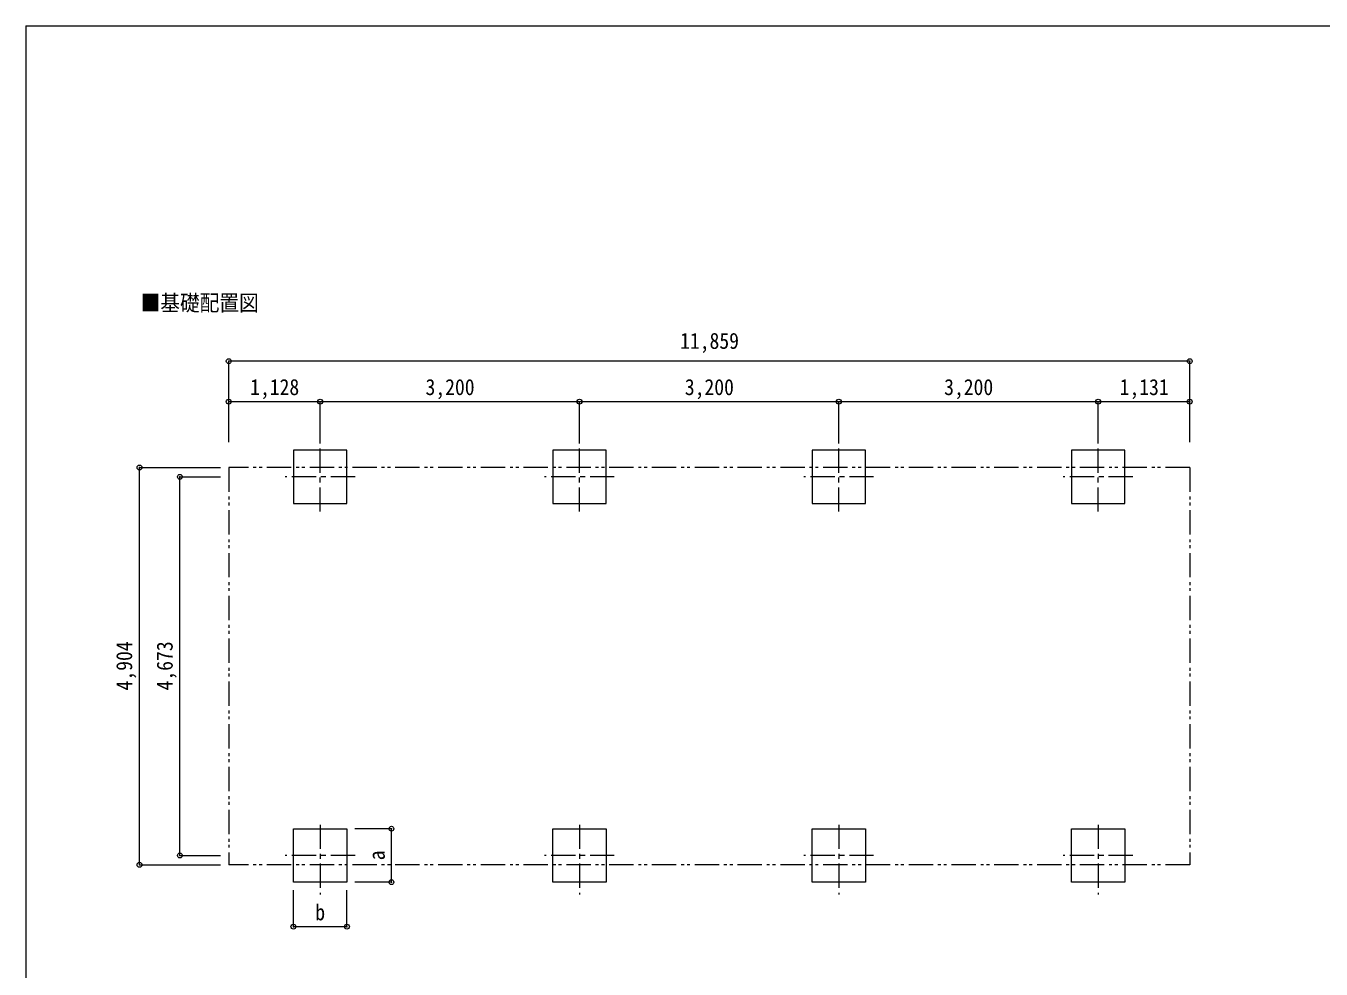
# Model space of a CAD drawing. Units: millimetres at full size, sheet at 1:60. Extents: x -16864 to 16864, y -11640 to 11640.
# Drawn here: x -16864 to -881, y 0 to 11640 of the extents above; entities that cross this region are included whole.
import ezdxf
from ezdxf.enums import TextEntityAlignment as Align

# ---------------------------------------------------------------- set-up
doc = ezdxf.new("R2010")
doc.units = ezdxf.units.MM
doc.header["$LTSCALE"] = 60
doc.header["$PDMODE"] = 32
doc.header["$PDSIZE"] = 60
doc.linetypes.add('CHAIN1', pattern=[8, 5, -1, 1, -1])
doc.linetypes.add('DOUBLE_CHAIN1', pattern=[8.8, 5, -1, 0.6, -0.6, 0.6, -1])
for name, color, linetype, lineweight in [('1-2', 134, 'Continuous', 9), ('1-8', 6, 'Continuous', 9), ('1-A', 4, 'CHAIN1', 9), ('F-0', 7, 'Continuous', 9)]:
    doc.layers.add(name, color=color, linetype=linetype, lineweight=lineweight)
doc.layers.add('1-7', color=7, linetype='Continuous')
doc.styles.add('ＭＳ ゴシック', font='')
doc.styles.get('ＭＳ ゴシック').set_extended_font_data('MS Gothic')

msp = doc.modelspace()

# ---------------------------------------------------------------- linework, layer by layer
at = {"layer": '1-2', "color": 6}
for p, q in [((-2502.08, 7502.34), (-14361.08, 7502.34)), ((-13233.08, 7002.34), (-14361.08, 7002.34)), ((-10033.08, 7002.34), (-13233.08, 7002.34)), ((-6833.08, 7002.34), (-10033.08, 7002.34)), ((-3633.08, 7002.34), (-6833.08, 7002.34)), ((-2502.08, 7002.34), (-3633.08, 7002.34))]:
    msp.add_line(p, q, dxfattribs=at)
at = {"layer": '1-8'}
for p, q in [((-14361.08, 6504.34), (-14361.08, 7502.34)), ((-2502.08, 6504.34), (-2502.08, 7502.34)), ((-13233.08, 6504.34), (-13233.08, 7002.34)), ((-10033.08, 6504.34), (-10033.08, 7002.34)), ((-6833.08, 6504.34), (-6833.08, 7002.34)), ((-3633.08, 6504.34), (-3633.08, 7002.34)), ((-15463.06, 6190.84), (-14463.42, 6190.84)), ((-15463.06, 1286.84), (-15463.06, 6190.84)), ((-14963.42, 6075.34), (-14463.42, 6075.34)), ((-14963.42, 1402.34), (-14963.42, 6075.34)), ((-12353.89, 1732.34), (-12803.89, 1732.34)), ((-12353.89, 1072.34), (-12353.89, 1732.34)), ((-15463.06, 1286.84), (-14463.42, 1286.84)), ((-14963.42, 1402.34), (-14463.42, 1402.34)), ((-13562.94, 523.34), (-13562.94, 973.34)), ((-12902.89, 523.34), (-12902.89, 973.34)), ((-12353.89, 1072.34), (-12803.89, 1072.34)), ((-12902.89, 523.34), (-13562.94, 523.34))]:
    msp.add_line(p, q, dxfattribs=at)
for p in [(-14361.08, 7502.34), (-2502.08, 7502.34), (-14361.08, 7002.34), (-13233.08, 7002.34), (-10033.08, 7002.34), (-6833.08, 7002.34), (-3633.08, 7002.34), (-2502.08, 7002.34), (-15463.06, 6190.84), (-14963.42, 6075.34), (-12353.89, 1732.34), (-15463.06, 1286.84), (-14963.42, 1402.34), (-12353.89, 1072.34), (-13562.94, 523.34), (-12902.89, 523.34)]:
    msp.add_point(p, dxfattribs=at)
at = {"layer": '1-A'}
for p, q in [((-13232.94, 5645.34), (-13232.94, 6505.34)), ((-10032.94, 5645.34), (-10032.94, 6505.34)), ((-6832.94, 5645.34), (-6832.94, 6505.34)), ((-3632.94, 5645.34), (-3632.94, 6505.34)), ((-12802.89, 6075.34), (-13662.94, 6075.34)), ((-9602.89, 6075.34), (-10462.94, 6075.34)), ((-6402.89, 6075.34), (-7262.94, 6075.34)), ((-3202.89, 6075.34), (-4062.94, 6075.34)), ((-13232.94, 1782.34), (-13232.94, 922.34)), ((-10032.94, 1782.34), (-10032.94, 922.34)), ((-6832.94, 1782.34), (-6832.94, 922.34)), ((-3632.94, 1782.34), (-3632.94, 922.34)), ((-12802.89, 1402.34), (-13662.94, 1402.34)), ((-9602.89, 1402.34), (-10462.94, 1402.34)), ((-6402.89, 1402.34), (-7262.94, 1402.34)), ((-3202.89, 1402.34), (-4062.94, 1402.34))]:
    msp.add_line(p, q, dxfattribs=at)
at = {"layer": '1-A', "color": 7, "linetype": 'DOUBLE_CHAIN1'}
for p, q in [((-2502.08, 6190.84), (-14360.95, 6190.84)), ((-14360.95, 6190.84), (-14360.95, 1286.84))]:
    msp.add_line(p, q, dxfattribs=at)
at = {"layer": '1-A', "linetype": 'Continuous'}
for points in [[(-13562.94, 5745.34), (-12902.89, 5745.34), (-12902.89, 6405.34), (-13562.94, 6405.34)], [(-10362.94, 5745.34), (-9702.89, 5745.34), (-9702.89, 6405.34), (-10362.94, 6405.34)], [(-7162.94, 5745.34), (-6502.89, 5745.34), (-6502.89, 6405.34), (-7162.94, 6405.34)], [(-3962.94, 5745.34), (-3302.89, 5745.34), (-3302.89, 6405.34), (-3962.94, 6405.34)], [(-13562.94, 1732.34), (-12902.89, 1732.34), (-12902.89, 1072.34), (-13562.94, 1072.34)], [(-10362.94, 1732.34), (-9702.89, 1732.34), (-9702.89, 1072.34), (-10362.94, 1072.34)], [(-7162.94, 1732.34), (-6502.89, 1732.34), (-6502.89, 1072.34), (-7162.94, 1072.34)], [(-3962.94, 1732.34), (-3302.89, 1732.34), (-3302.89, 1072.34), (-3962.94, 1072.34)]]:
    msp.add_lwpolyline(points, close=True, dxfattribs=at)
at = {"layer": '1-A', "color": 7, "linetype": 'DOUBLE_CHAIN1'}
msp.add_lwpolyline([(-2502.08, 6190.84), (-2502.08, 1286.84), (-14360.95, 1286.84)], dxfattribs=at)
at = {"layer": 'F-0', "color": 5, "lineweight": 5}
for q in [(-16864.12, -11640), (16015.88, 11640)]:
    msp.add_line((-16864.12, 11640), q, dxfattribs=at)

# ---------------------------------------------------------------- texts
at = {"layer": '1-7', "style": 'ＭＳ ゴシック', "width": 0.9}
msp.add_text('■基礎配置図', height=197.9, dxfattribs=at).set_placement((-15448.65, 8063.69), align=Align.BOTTOM_LEFT)
at = {"layer": '1-8', "color": 7, "style": 'ＭＳ ゴシック', "width": 0.9}
for s, p in [('11,859', (-8791.58, 7595.34)), ('1,128', (-14097.08, 7024.68)), ('3,200', (-11933.08, 7024.68)), ('3,200', (-8733.08, 7024.68)), ('3,200', (-5533.08, 7024.68)), ('1,131', (-3367.58, 7024.68)), ('b', (-13292.92, 543.09))]:
    msp.add_text(s, height=197.9, dxfattribs=at).set_placement(p, align=Align.BOTTOM_LEFT)
for s, p in [('4,904', (-15493.06, 3438.84)), ('4,673', (-14993.42, 3438.84)), ('a', (-12376.77, 1342.34))]:
    msp.add_text(s, height=197.9, rotation=90, dxfattribs=at).set_placement(p, align=Align.BOTTOM_LEFT)

doc.saveas('drawing.dxf')
